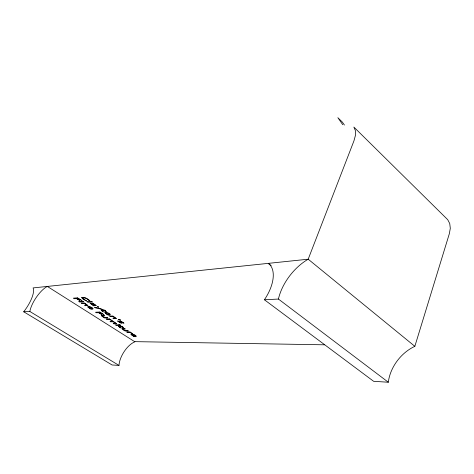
<?xml version="1.0" encoding="UTF-8"?>
<svg xmlns="http://www.w3.org/2000/svg" width="474" height="474" viewBox="0 0 474 474"><rect width="100%" height="100%" fill="white"/><g stroke="black" fill="none" stroke-linecap="round" stroke-linejoin="round"><path stroke-width="0.71" d="M264.403 299.758L373.642 381.309L388.313 382.234A37.665 28.381 -51.2 0 1 414.845 346.322L449.352 233.67L450.3 228.308L449.731 223.532L447.717 219.681L353.865 127.056L355.405 130.634L355.447 135.333L353.959 140.837L308.189 259.201A42.133 25.116 -51.6 0 0 278.428 299.058L264.403 299.758A33.773 18.279 -53.6 0 0 268.266 263.372L271.169 265.641M414.845 346.322L308.189 259.201L33.085 287.919A20.317 6.796 -56.5 0 1 23.7 311.774L29.838 311.471L118.992 365.413A17.467 8.135 -58 0 1 134.924 341.819L47.341 286.432A18.753 6.612 -56.4 0 0 29.838 311.471M134.628 341.636L324.566 344.811M118.992 365.413L112.065 364.974L23.7 311.774M278.428 299.058L388.313 382.234M344.414 125.047L342.358 122.102L337.861 117.694L342.738 124.709M121.231 322.77L119.069 321.882A4.319 1.114 25 0 1 118.156 321.028L117.493 321.017L121.107 323.221L122.268 323.197L120.443 321.544L123.987 323.244C122.873 321.805 116.675 319.257 121.231 322.77M96.145 305.481L93.603 305.849L89.977 303.164L91.583 303.366L95.156 305.108L92.347 303.253L92.892 303.218L96.145 305.481M109.684 314.416L107.817 314.481A1.582 0.409 25.3 0 1 106.804 314.031L106.176 313.628A1.576 0.409 25.4 0 1 105.743 313.154L107.598 313.077L109.684 314.416M88.656 307.099C88.614 308.307 92.578 309.101 91.245 309.303L87.909 307.199A2.731 0.699 25.7 0 1 87.696 306.589C89.106 305.837 94.824 308.461 92.649 309.303L88.656 307.099M81.724 297.441L82.387 298.632L86.274 300.943C89.254 301.944 77.795 296.683 85.326 298.152A2.643 0.693 25.9 0 1 86.908 298.881L89.225 300.747L89.894 300.706C87.684 298.875 84.704 296.694 81.724 297.441M131.962 334.674C131.813 335.788 135.765 336.611 134.284 336.688L131.168 334.721A2.625 0.652 24.7 0 1 131.049 334.194C132.388 333.518 138.177 336.155 135.748 336.753L131.962 334.674M92.572 308.627L89.414 306.962L91.132 307.507L92.572 308.627M87.886 305.422L85.421 305.73L84.585 305.197L86.807 304.841L84.396 303.473L82.103 303.615L81.261 303.082L84.336 302.886L87.886 305.422M104.884 312.455C109.802 318.528 114.092 313.006 104.884 312.455M97.863 306.364L96.809 307.798L94.557 307.271L95.452 307.845L102.734 309.486L97.934 308.053L98.776 306.951L97.863 306.364M101.341 315.465L101.833 316.211L104.683 317.983L107.847 317.888L107.035 317.373C105.743 318.433 98.995 315.287 104.618 315.826L103.8 315.305L101.341 315.465M101.27 310.387L103.202 311.975C104.57 312.046 99.688 310.186 104.221 310.76L106.401 311.845L104.683 310.737L105.613 310.701L104.778 310.162L102.822 309.86L103.391 310.221L101.27 310.387M116.308 318.475L113.683 318.706L112.865 318.184L115.241 317.906L112.865 316.555L110.442 316.632L109.618 316.105L112.871 315.998L116.308 318.475M118.553 326.456L120.372 327.943C121.735 328.055 116.983 326.201 121.468 326.876L123.566 327.913L121.925 326.87L122.861 326.859L122.061 326.349L120.135 326.023L120.674 326.367L118.553 326.456M121.966 328.589L122.399 329.3L125.166 331.012L128.407 331L127.619 330.496C126.274 331.486 119.555 328.352 125.278 329.003L124.484 328.5L121.966 328.589M116.568 323.712L113.991 323.902L113.197 323.398C118.838 323.979 112.202 320.91 110.821 321.887L110.021 321.378L113.203 321.307L116.568 323.712M135.783 336.173L132.773 334.597L134.474 335.142L135.783 336.173M91.168 303.627L92.602 304.847L94.433 305.22L91.168 303.627M119.726 319.535L118.204 319.695L120.692 320.151L119.726 319.535M77.57 297.85L73.506 298.146L74.4 298.715L76.355 298.579L79.762 300.409L76.835 298.543L77.985 298.46L81.883 300.599L77.57 297.85M81.818 301.28L78.749 301.482L79.596 302.021L82.66 301.82L81.818 301.28M82.82 301.18L82.28 301.215L83.774 301.79L82.82 301.18M91.6 301.452L87.18 301.737L88.028 302.282L92.454 302.003L91.6 301.452M99.807 312.046L95.63 312.218L96.495 312.769L98.497 312.686L101.821 314.469L98.995 312.668L100.18 312.621L103.972 314.7L99.807 312.046M109.447 318.907L106.277 318.996L107.083 319.506L109.334 319.446L112.409 320.821L109.447 318.907M118.743 324.838L115.538 324.886L116.331 325.389L119.537 325.348L118.743 324.838M119.798 324.785L119.229 324.797L120.698 325.36L119.798 324.785M129.947 331.984L126.706 331.99L127.482 332.487L129.787 332.487L132.815 333.832L129.947 331.984"/></g></svg>
